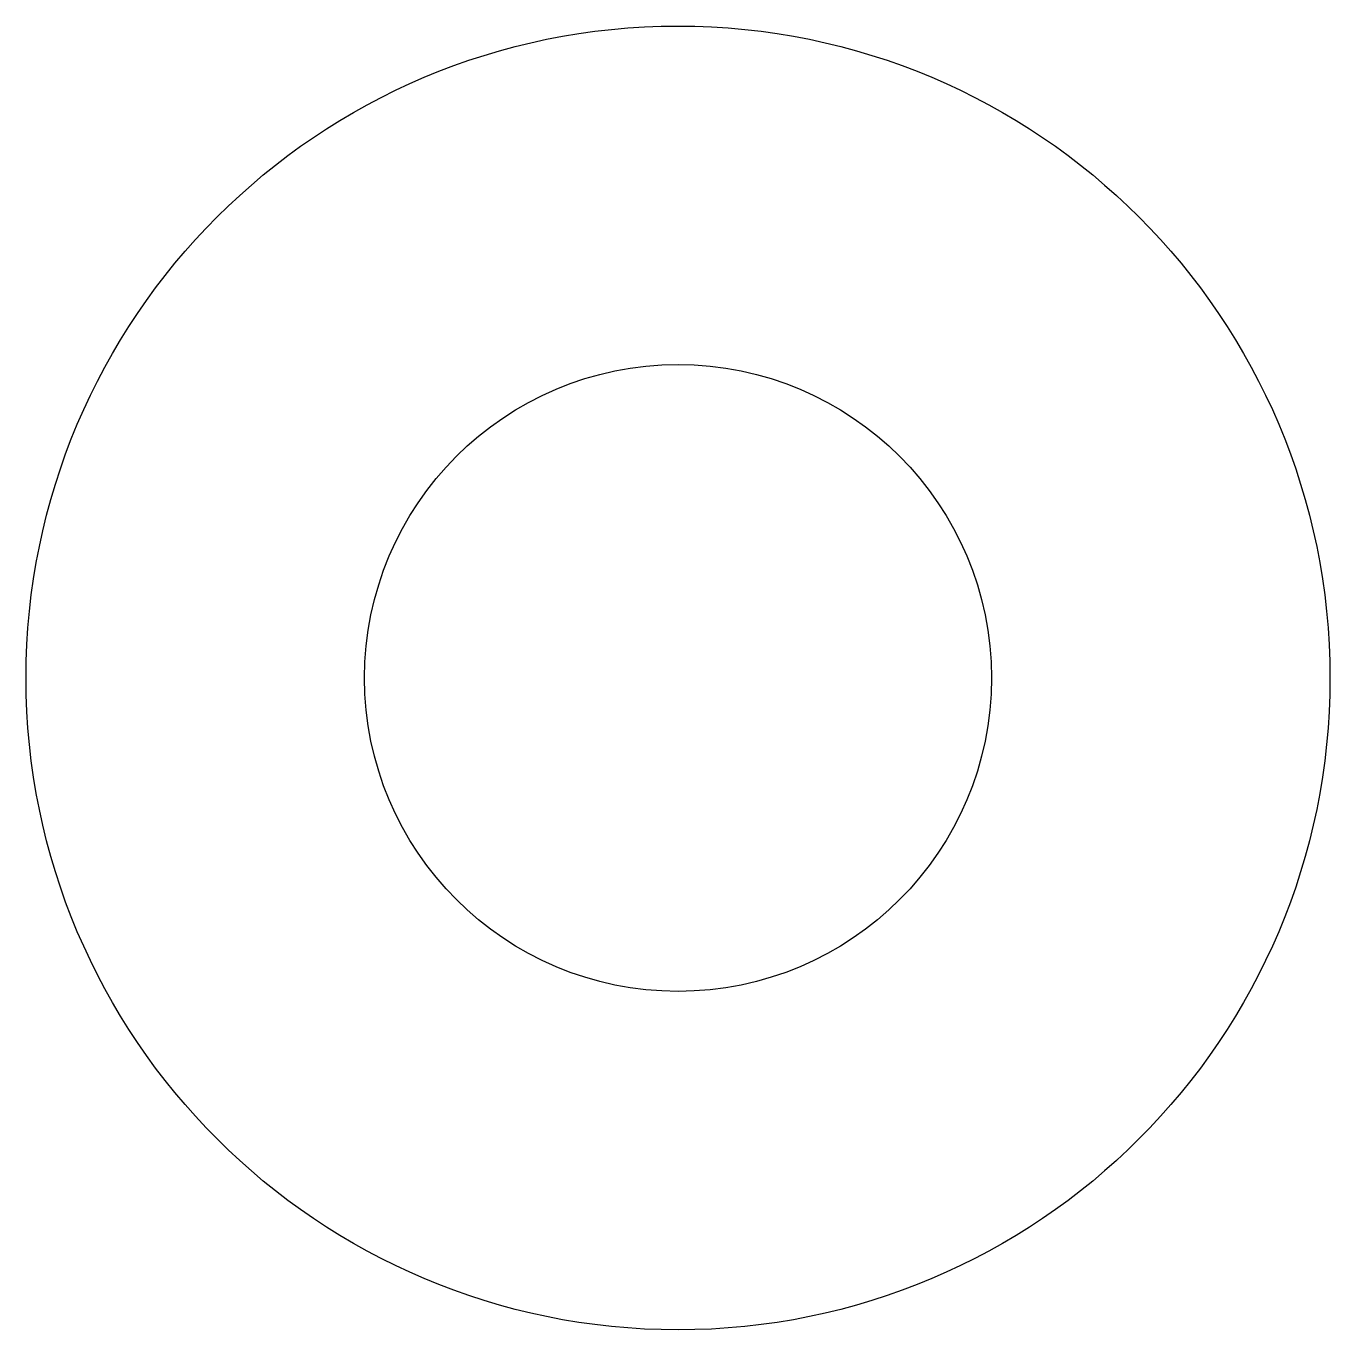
# Model space of a CAD drawing. Header units: inches. Extents: x -79 to 25, y 16 to 120.
import ezdxf

# ---------------------------------------------------------------- set-up
doc = ezdxf.new("R2010")
doc.units = ezdxf.units.IN
doc.header["$MEASUREMENT"] = 0

msp = doc.modelspace()

# ---------------------------------------------------------------- linework, layer by layer
for radius in [52, 25]:
    msp.add_circle((-26.67, 68.31), radius)

doc.saveas('drawing.dxf')
